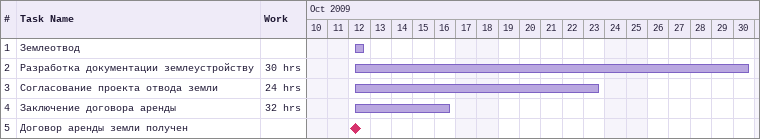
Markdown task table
| ID | Task | Start | Finish | Work (h) |
|---|---|---|---|---|
| 1 | Землеотвод | 2009-10-12 | 2009-10-12 |  |
| 2 | Разработка документации землеустройству | 2009-10-12 | 2009-10-30 | 30 |
| 3 | Согласование проекта отвода земли | 2009-10-12 | 2009-10-23 | 24 |
| 4 | Заключение договора аренды | 2009-10-12 | 2009-10-16 | 32 |
| 5 | Договор аренды земли получен (milestone) | 2009-10-12 | 2009-10-12 |  |
